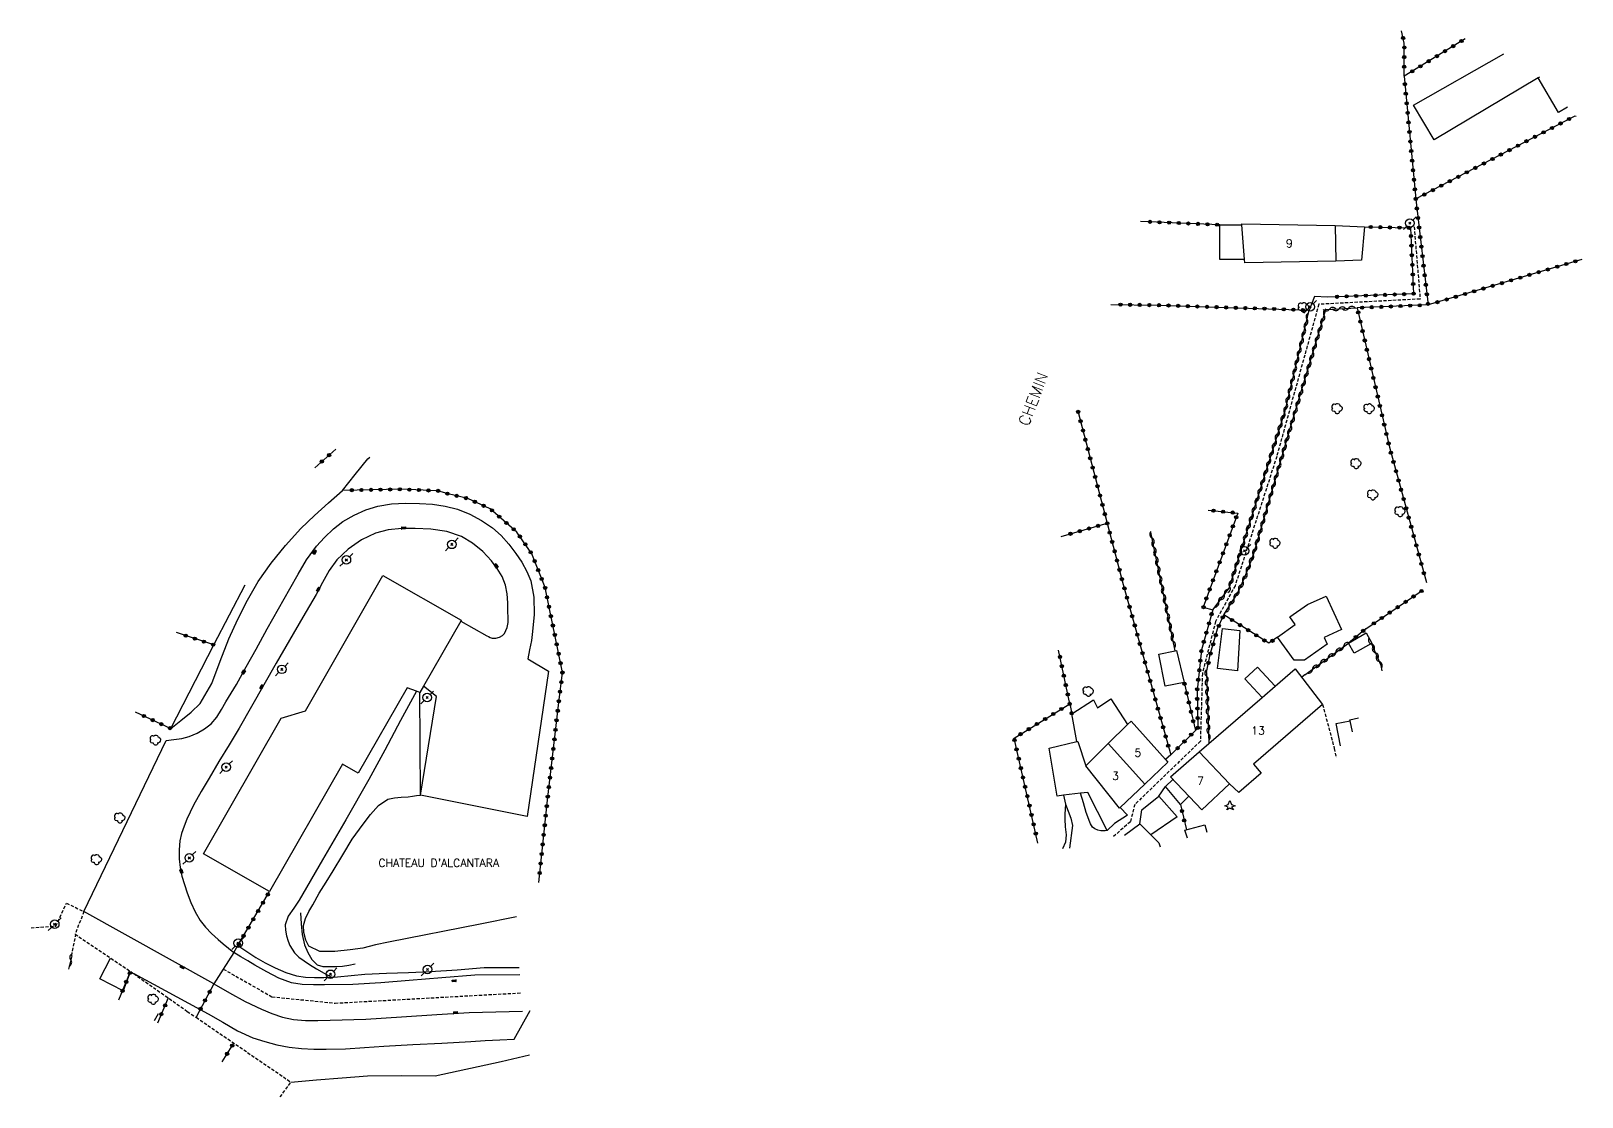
# Model space of a CAD drawing. Header units: millimetres. Extents: x 143000 to 143957, y 139149 to 140000.
# Drawn here: x 143391.1 to 143633.3, y 139829.4 to 139995.9 of the extents above; entities that cross this region are included whole.
import ezdxf
from ezdxf.enums import TextEntityAlignment as Align

# ---------------------------------------------------------------- set-up
doc = ezdxf.new("R2010")
doc.units = ezdxf.units.MM
doc.linetypes.add('DASHED', pattern=[0.75, 0.5, -0.25])
doc.layers.get('0').update_dxf_attribs({"linetype": 'CONTINUOUS'})
for name, color, linetype in [('W0001', 6, 'DASHED'), ('W0006', 2, 'CONTINUOUS'), ('W0008', 7, 'CONTINUOUS'), ('W0014', 7, 'CONTINUOUS'), ('W0017', 7, 'CONTINUOUS'), ('W0070', 7, 'DASHED'), ('W0071', 7, 'CONTINUOUS'), ('W0101', 7, 'CONTINUOUS'), ('W0104', 1, 'CONTINUOUS'), ('W0112', 1, 'DASHED'), ('W0211', 2, 'CONTINUOUS'), ('W0214', 2, 'CONTINUOUS'), ('W0300', 7, 'CONTINUOUS'), ('W0303', 7, 'CONTINUOUS'), ('W0310', 3, 'CONTINUOUS'), ('W0323', 7, 'CONTINUOUS'), ('W0330', 7, 'CONTINUOUS'), ('W0401', 7, 'CONTINUOUS'), ('W0473', 7, 'CONTINUOUS'), ('W0984', 7, 'CONTINUOUS'), ('W0989', 7, 'CONTINUOUS'), ('W0991', 7, 'CONTINUOUS'), ('W1102', 7, 'CONTINUOUS')]:
    doc.layers.add(name, color=color, linetype=linetype)
doc.styles.get("Standard").update_dxf_attribs({"font": 'romans.shx', "width": 0.85})

# ---------------------------------------------------------------- blocks, each defined once
blk = doc.blocks.new('T473')
for p, q in [((-0.166667, 0.166667), (0.166667, -0.166667)), ((-0.166667, -0.166667), (0.166667, 0.166667)), ((0.500001, 0.500001), (1.000002, 1.000002)), ((-1.000002, -1.000002), (-0.500001, -0.500001))]:
    blk.add_line(p, q)
blk.add_ellipse((0, 0), major_axis=(0.471405, 0.471405), ratio=1, start_param=5.4977871438, end_param=11.780972451)
blk = doc.blocks.new('T300')
for p, q in [((-0.8, 0.51), (-0.86, 0.34)), ((-0.86, 0.34), (-0.86, 0.17)), ((-0.86, 0.17), (-0.74, 0.06)), ((-0.69, 0.63), (-0.8, 0.51)), ((-0.8, -0.06), (-0.74, 0.06)), ((-0.74, 0.06), (-0.69, 0.11)), ((-0.57, 0.69), (-0.69, 0.63)), ((-0.46, 0.69), (-0.57, 0.69)), ((-0.29, 0.63), (-0.46, 0.69)), ((-0.29, 0.63), (-0.17, 0.74)), ((-0.23, 0.57), (-0.29, 0.63)), ((-0.17, 0.74), (-0.06, 0.8)), ((-0.06, 0.8), (0.06, 0.8)), ((0.06, 0.8), (0.23, 0.74)), ((0.23, 0.74), (0.34, 0.63)), ((0.34, 0.63), (0.4, 0.51)), ((0.46, 0.46), (0.34, 0.46)), ((0.4, 0.51), (0.4, 0.46)), ((0.57, 0.4), (0.46, 0.46)), ((0.57, 0.4), (0.69, 0.29)), ((0.69, 0.29), (0.74, 0.17)), ((0.74, 0.06), (0.69, -0.17)), ((0.74, 0.17), (0.74, 0.06)), ((-0.8, -0.17), (-0.8, -0.06)), ((-0.8, -0.23), (-0.8, -0.17)), ((-0.74, -0.34), (-0.8, -0.23)), ((-0.69, -0.4), (-0.74, -0.34)), ((-0.51, -0.46), (-0.69, -0.4)), ((-0.4, -0.46), (-0.51, -0.46)), ((-0.4, -0.46), (-0.34, -0.46)), ((-0.34, -0.46), (-0.34, -0.4)), ((-0.34, -0.51), (-0.34, -0.46)), ((-0.29, -0.63), (-0.34, -0.51)), ((-0.17, -0.74), (-0.29, -0.63)), ((-0.06, -0.8), (-0.17, -0.74)), ((0.06, -0.8), (-0.06, -0.8)), ((0.17, -0.74), (0.06, -0.8)), ((0.23, -0.69), (0.17, -0.74)), ((0.29, -0.46), (0.23, -0.46)), ((0.29, -0.63), (0.23, -0.69)), ((0.46, -0.4), (0.29, -0.46)), ((0.34, -0.51), (0.29, -0.63)), ((0.34, -0.51), (0.34, -0.46)), ((0.57, -0.34), (0.46, -0.4)), ((0.63, -0.29), (0.57, -0.34)), ((0.69, -0.17), (0.63, -0.29))]:
    blk.add_line(p, q)
blk = doc.blocks.new('T303')
for p, q in [((-0.77, 0), (-0.28, 0.21)), ((-0.28, -0.21), (-0.77, 0)), ((-0.28, 0.21), (0, 0.83)), ((0, 0.83), (0.28, 0.21)), ((0.28, 0.21), (0.83, 0)), ((0.83, 0), (0.28, -0.21)), ((-0.49, -0.63), (-0.28, -0.21)), ((0, -0.35), (-0.49, -0.63)), ((0.56, -0.63), (0, -0.35)), ((0.28, -0.21), (0.56, -0.63))]:
    blk.add_line(p, q)
blk = doc.blocks.new('T401')
for p, q in [((-0.3, 0.3), (0, 0.3)), ((-0.3, -0.25), (-0.3, 0.3)), ((-0.3, 0.15), (0, 0.15)), ((-0.3, 0), (0, 0)), ((0, 0.3), (0, -0.25)), ((-0.3, -0.15), (0, -0.15)), ((-0.3, -0.25), (-0.3, -0.3)), ((-0.3, -0.3), (0, -0.3)), ((0, -0.3), (0, -0.25))]:
    blk.add_line(p, q)
blk = doc.blocks.new('t323o')
at = {"color": 0, "linetype": 'Continuous'}
for radius in [0.25, 0.15]:
    blk.add_circle((0, 0), radius, dxfattribs=at)
blk = doc.blocks.new('t310o')
at = {"color": 0, "linetype": 'Continuous'}
for centre, start, end in [((-0.5, 0.38), 216.8699, 323.1304), ((0.5, -0.37), 36.8699, 143.1303)]:
    blk.add_arc(centre, 0.625, start, end, dxfattribs=at)

msp = doc.modelspace()

# ---------------------------------------------------------------- linework, layer by layer
at = {"layer": 'W0001'}
msp.add_lwpolyline([(143421.14, 139849.4), (143428.74, 139845.07), (143438.59, 139844.07), (143467.65, 139845.68)], dxfattribs=at)
at = {"layer": 'W0006'}
for points in [[(143407.15, 139848.68), (143418.76, 139842.39)], [(143418.76, 139842.39), (143421.07, 139841.08), (143423.38, 139839.77), (143425.77, 139838.68), (143427.62, 139838.07), (143429.52, 139837.57), (143431.45, 139837.2), (143433.36, 139836.99), (143435.29, 139836.9), (143437.22, 139836.87), (143440.21, 139836.94), (143443.21, 139837.14), (143446.21, 139837.34), (143450.74, 139837.59), (143455.27, 139837.84), (143459.8, 139838.1), (143462.05, 139838.22), (143464.3, 139838.34), (143466.55, 139838.46), (143469.04, 139842.9)]]:
    msp.add_lwpolyline(points, dxfattribs=at)
at = {"layer": 'W0008'}
for points in [[(143422.79, 139851.99), (143421.14, 139849.4), (143419.67, 139847.1)], [(143419.67, 139847.1), (143422.11, 139845.7), (143424.56, 139844.31), (143427.09, 139843.11), (143428.73, 139842.47), (143430.39, 139841.91), (143432.09, 139841.51), (143433.98, 139841.35), (143435.89, 139841.37), (143437.81, 139841.42), (143443.38, 139841.59), (143448.95, 139841.96), (143454.51, 139842.32), (143459.51, 139842.6), (143459.51, 139842.6), (143467.88, 139842.84), (143467.88, 139842.84)]]:
    msp.add_lwpolyline(points, dxfattribs=at)
at = {"layer": 'W0014'}
for points in [[(143423.41, 139853.05), (143424.82, 139852.14), (143426.22, 139851.22), (143427.67, 139850.39), (143429.26, 139849.57), (143430.89, 139848.84), (143432.58, 139848.33), (143433.98, 139848.13), (143435.4, 139848.06), (143436.83, 139848.06), (143438.05, 139848.12), (143438.98, 139848.17), (143441.12, 139848.41), (143443.26, 139848.62), (143446.65, 139848.78), (143450.04, 139848.88), (143453.43, 139848.99), (143457.66, 139849.29), (143461.89, 139849.64), (143461.89, 139849.64), (143467.36, 139849.64), (143467.36, 139849.64)], [(143467.43, 139848.52), (143467.43, 139848.52), (143460.43, 139848.46), (143460.43, 139848.46), (143455.29, 139848.01), (143450.14, 139847.6), (143445.74, 139847.27), (143441.35, 139846.99), (143436.95, 139846.93), (143435.22, 139846.95), (143433.48, 139847), (143431.79, 139847.24), (143429.82, 139847.95), (143427.93, 139848.96), (143426.07, 139850.03), (143424.97, 139850.67), (143423.88, 139851.33), (143422.79, 139851.99)]]:
    msp.add_lwpolyline(points, dxfattribs=at)
at = {"layer": 'W0017'}
for points in [[(143419.67, 139847.1), (143399.38, 139858.37), (143412.2, 139885.11), (143413.42, 139885.26), (143414.64, 139885.41), (143415.81, 139885.69), (143417.04, 139886.21), (143418.21, 139886.89), (143419.24, 139887.71), (143420.11, 139888.75), (143420.84, 139889.94), (143421.55, 139891.14), (143423.18, 139893.85), (143424.72, 139896.6), (143426.26, 139899.36), (143428.01, 139902.5), (143429.75, 139905.65), (143431.55, 139908.77), (143432.83, 139911.05), (143434.15, 139913.32), (143435.67, 139915.42), (143436.95, 139916.81), (143438.33, 139918.12), (143439.83, 139919.26), (143441.55, 139920.27), (143443.39, 139921.09), (143445.29, 139921.7), (143447.41, 139922.06), (143449.6, 139922.16), (143451.78, 139922.1), (143453.79, 139921.97), (143455.8, 139921.7), (143457.73, 139921.21), (143459.64, 139920.45), (143461.47, 139919.45), (143463.16, 139918.27), (143464.51, 139917.08), (143465.74, 139915.74), (143466.84, 139914.31), (143467.75, 139912.94), (143468.55, 139911.5), (143469.17, 139910), (143469.66, 139907.45), (143469.68, 139904.78), (143469.45, 139902.11), (143469.25, 139900.68), (143468.98, 139899.26), (143468.7, 139897.83), (143471.95, 139895.89), (143468.58, 139873.21), (143451.95, 139876.57), (143454.42, 139891.98), (143452.4, 139893.55)], [(143458.22, 139903.73), (143462.3, 139901.44), (143462.57, 139901.31), (143462.84, 139901.18), (143463.12, 139901.09), (143463.68, 139901.08), (143464.26, 139901.2), (143464.74, 139901.46), (143465.05, 139901.81), (143465.28, 139902.26), (143465.46, 139902.73), (143465.61, 139903.51), (143465.61, 139904.33), (143465.58, 139905.16), (143465.58, 139906.57), (143465.49, 139907.98), (143465.22, 139909.34), (143464.67, 139910.68), (143463.91, 139911.96), (143463.03, 139913.14), (143461.66, 139914.62), (143460.06, 139915.92), (143458.35, 139916.94), (143456.05, 139917.72), (143453.57, 139918.1), (143451.08, 139918.21), (143449, 139918.18), (143446.9, 139917.96), (143444.92, 139917.46), (143442.71, 139916.42), (143440.65, 139914.99), (143438.87, 139913.3), (143437.65, 139911.63), (143436.64, 139909.77), (143435.63, 139907.91), (143433.54, 139904.34), (143431.47, 139900.76), (143429.41, 139897.17), (143427.48, 139893.77), (143425.55, 139890.38), (143423.59, 139887), (143422.03, 139884.4), (143420.45, 139881.8), (143418.92, 139879.18), (143417.69, 139877.1), (143416.49, 139874.99), (143415.46, 139872.81), (143415.02, 139871.69), (143414.62, 139870.55), (143414.34, 139869.4), (143414.22, 139868.02), (143414.26, 139866.63), (143414.41, 139865.25), (143414.68, 139863.91), (143415.07, 139862.58), (143415.52, 139861.29), (143416.08, 139859.8), (143416.72, 139858.34), (143417.51, 139856.98), (143418.36, 139855.93), (143419.32, 139854.96), (143420.32, 139854.03), (143421.13, 139853.33), (143421.96, 139852.66), (143422.79, 139851.99)], [(143559.18, 139871.03), (143558.85, 139871), (143558.52, 139870.97), (143558.19, 139870.98), (143557.7, 139871.08), (143557.24, 139871.27), (143556.86, 139871.55), (143556.71, 139871.79), (143556.59, 139872.07), (143556.47, 139872.35), (143555.92, 139873.82), (143555.47, 139875.34), (143555.02, 139876.86)], [(143552.33, 139876.53), (143552.66, 139875.16), (143553.08, 139874.06), (143553.51, 139872.95), (143553.78, 139871.83), (143553.78, 139871.83), (143553.78, 139871.83), (143553.28, 139868.25), (143553.28, 139868.25)]]:
    msp.add_lwpolyline(points, dxfattribs=at)
at = {"layer": 'W0070'}
msp.add_lwpolyline([(143607.11, 139965.32), (143608.05, 139954.02), (143592.22, 139953.2), (143585.65, 139929.43), (143579.16, 139909.26), (143576.1, 139903.68), (143574.04, 139895.57), (143573.73, 139884.99), (143563.48, 139875.09), (143562.8, 139872.38), (143560, 139869.98)], dxfattribs=at)
at = {"layer": 'W0071'}
for points in [[(143569.12, 139882.83), (143568.27, 139882.14)], [(143567.26, 139876.4), (143568.3, 139877.88)]]:
    msp.add_lwpolyline(points, dxfattribs=at)
at = {"layer": 'W0101'}
for points in [[(143594.77, 139965.52), (143594.88, 139959.95), (143580.65, 139959.68), (143580.61, 139960.2), (143580.23, 139965.6), (143580.22, 139965.76)], [(143418.04, 139867.4), (143430.16, 139888.57), (143433.97, 139889.73), (143446.06, 139910.86), (143458.29, 139903.86), (143458.22, 139903.73), (143452.4, 139893.55), (143451.85, 139892.6), (143451.29, 139892.8), (143449.83, 139893.33), (143442.2, 139880), (143439.75, 139881.4), (143428.35, 139861.49)]]:
    msp.add_lwpolyline(points, close=True, dxfattribs=at)
for points in [[(143573.54, 139883.33), (143575.06, 139884.64), (143583.38, 139891.82), (143585.42, 139893.58), (143588.55, 139896.29), (143592.82, 139890.71), (143582.03, 139881.39), (143583.23, 139880), (143579.73, 139876.98)], [(143559.34, 139884.6), (143562.37, 139887.58), (143562.9, 139888.11), (143568.27, 139882.14), (143568.65, 139881.71), (143565.04, 139878.26)], [(143597.49, 139886.45), (143597.12, 139888.17), (143597.08, 139888.34), (143598.41, 139888.63)], [(143555.83, 139881.14), (143559.34, 139884.6)], [(143569.04, 139879.43), (143573.54, 139883.33)], [(143565.04, 139878.26), (143561.22, 139874.62), (143561.1, 139874.5), (143555.83, 139881.14)], [(143578.27, 139878.34), (143573.95, 139874.25), (143569.04, 139879.43)], [(143579.73, 139876.98), (143578.27, 139878.34), (143578.27, 139878.34)], [(143561.88, 139870.28), (143561.88, 139870.28), (143564.28, 139872.06), (143566, 139870.35), (143567.24, 139869.11), (143567.45, 139868.5)]]:
    msp.add_lwpolyline(points, dxfattribs=at)
at = {"layer": 'W0104'}
for points in [[(143607.01, 139984.31), (143621.13, 139992.33)], [(143626.67, 139988.69), (143626.51, 139988.58), (143610.24, 139978.88), (143607.01, 139984.31)], [(143631.09, 139983.96), (143629.66, 139983.13), (143626.51, 139988.58)], [(143580.61, 139960.2), (143576.76, 139960.21), (143576.77, 139965.61), (143580.23, 139965.6)], [(143594.77, 139965.52), (143599.36, 139965.3), (143598.89, 139960.11), (143594.88, 139959.95)], [(143583.38, 139891.82), (143580.69, 139894.7), (143582.66, 139896.53), (143585.42, 139893.58)], [(143554.46, 139884.91), (143553.66, 139889.23), (143557.04, 139891.46), (143557.66, 139890.2), (143559.74, 139891.57), (143562.37, 139887.58)], [(143595.61, 139884.27), (143594.95, 139887.76), (143597.12, 139888.17)], [(143561.22, 139874.62), (143562.34, 139873.43), (143560.34, 139872.12), (143559.18, 139871.03), (143556.13, 139876.99), (143555.02, 139876.86), (143552.33, 139876.53), (143551.34, 139876.41), (143550.14, 139883.88), (143554.46, 139884.91), (143554.59, 139884.94), (143555.83, 139881.14)], [(143571.94, 139876.37), (143570.62, 139875.08), (143568.3, 139877.88), (143569.45, 139879)], [(143564.28, 139872.06), (143564.59, 139874.26), (143567.26, 139876.4), (143570.13, 139873.18), (143566, 139870.35)], [(143571.7, 139869.83), (143571.31, 139871.1), (143574.43, 139871.93), (143574.75, 139870.78)], [(143406.42, 139848.47), (143405.52, 139845.99), (143401.85, 139847.89), (143403.54, 139851.11)], [(143410.96, 139842.42), (143410.32, 139841.31)]]:
    msp.add_lwpolyline(points, dxfattribs=at)
for points in [[(143589.99, 139897.61), (143588.39, 139897.64), (143585.8, 139901.24), (143588.55, 139903.22), (143587.68, 139904.42), (143590.48, 139906.31), (143593.36, 139907.64), (143595.78, 139902.42), (143593.05, 139901.15), (143593.52, 139900.15)], [(143576.41, 139896.33), (143577.17, 139902.6), (143579.91, 139902.26), (143579.52, 139895.96)], [(143596.84, 139900.3), (143599.61, 139901.88), (143600.52, 139900.28), (143600.44, 139900.23), (143597.76, 139898.7)], [(143568.23, 139893.58), (143567.25, 139898.59), (143569.8, 139899.08), (143569.98, 139899.12), (143571.2, 139894.16)]]:
    msp.add_lwpolyline(points, close=True, dxfattribs=at)
at = {"layer": 'W0112'}
for points in [[(143592.82, 139890.71), (143594.64, 139883.86)], [(143594.64, 139883.86), (143594.93, 139882.38)], [(143391.11, 139855.84), (143394.99, 139856.09), (143396.64, 139859.69), (143399.38, 139858.37), (143397.98, 139854.86), (143407.02, 139848.77), (143407.15, 139848.68), (143415.52, 139842.79), (143416.89, 139841.86), (143431.71, 139831.74)], [(143397.46, 139851.48), (143398.11, 139854.77)], [(143430.01, 139829.42), (143431.71, 139831.74)]]:
    msp.add_lwpolyline(points, dxfattribs=at)
at = {"layer": 'W0211'}
for points in [[(143412.92, 139886.96), (143414.51, 139888.23), (143416.1, 139889.49), (143417.52, 139890.88), (143419.36, 139893.98), (143420.64, 139897.49), (143421.98, 139900.98), (143423.41, 139904.01), (143424.9, 139907.01), (143426.58, 139909.9), (143428.62, 139912.79), (143430.87, 139915.55), (143433.26, 139918.18), (143435.36, 139920.23), (143437.55, 139922.19), (143439.75, 139924.15), (143441.73, 139926.61), (143443.71, 139929.06), (143444.03, 139929.35)], [(143466.93, 139857.56), (143466.93, 139857.56), (143466.93, 139857.56), (143461.25, 139856.43), (143461.25, 139856.43), (143446.93, 139853.62), (143446.93, 139853.62), (143446.93, 139853.62), (143446.93, 139853.62), (143444.93, 139853.18), (143442.94, 139852.68), (143440.93, 139852.38), (143438.57, 139852.16), (143436.2, 139852.15), (143434.52, 139852.97), (143434.03, 139853.91), (143433.72, 139855.08), (143433.66, 139856.22), (143433.96, 139857.31), (143434.52, 139858.38), (143435.11, 139859.44), (143436.11, 139861.24), (143437.21, 139862.99), (143438.32, 139864.73), (143439.79, 139867.23), (143441.28, 139869.7), (143442.96, 139872.02), (143444.13, 139873.51), (143445.37, 139874.94), (143446.84, 139875.91), (143447.85, 139876.14), (143448.93, 139876.22), (143450.01, 139876.3), (143450.66, 139876.39), (143451.31, 139876.48), (143451.95, 139876.57), (143451.85, 139892.6)], [(143552.66, 139875.16), (143552.62, 139874.38), (143552.58, 139873.59), (143552.55, 139872.81), (143552.63, 139871.6), (143552.76, 139870.38), (143552.65, 139869.23), (143552.21, 139868.19)], [(143431.71, 139831.74), (143435.7, 139832.09), (143439.69, 139832.43), (143443.68, 139832.7), (143448.94, 139832.77), (143454.21, 139832.72), (143454.21, 139832.72), (143464.51, 139834.96), (143468.95, 139835.99), (143468.95, 139835.99)]]:
    msp.add_lwpolyline(points, dxfattribs=at)
at = {"layer": 'W0214'}
msp.add_lwpolyline([(143451.29, 139892.8), (143448.82, 139888.19), (143446.36, 139883.57), (143443.86, 139878.98), (143440.29, 139872.69), (143436.64, 139866.44), (143433.01, 139860.18), (143432.14, 139858.92), (143431.27, 139857.65), (143430.82, 139856.31), (143430.83, 139855.45), (143430.99, 139854.57), (143431.25, 139853.73), (143431.53, 139853.1), (143431.87, 139852.51), (143432.26, 139851.95), (143432.95, 139851.26), (143433.76, 139850.67), (143434.58, 139850.11), (143435.71, 139849.41), (143436.88, 139848.76), (143438.05, 139848.12)], dxfattribs=at)
at = {"layer": 'W0300'}
for points in [[(143412.92, 139886.96), (143419.67, 139900.02), (143424.54, 139909.41)], [(143433.2, 139858.16), (143433.32, 139856.46), (143433.44, 139854.77), (143433.82, 139853.18), (143434.32, 139852), (143434.96, 139850.87), (143435.8, 139850.08), (143436.69, 139849.82), (143437.72, 139849.77), (143438.75, 139849.79), (143439.74, 139849.87), (143440.73, 139850.03), (143441.72, 139850.19)]]:
    msp.add_lwpolyline(points, dxfattribs=at)
at = {"layer": 'W0310'}
for points in [[(143575.67, 139905.49), (143578.23, 139908.86), (143586.95, 139936.57), (143590.74, 139952.29)], [(143577.4, 139904.71), (143578.27, 139906.1), (143579.15, 139907.49), (143579.96, 139908.92), (143580.75, 139910.73), (143581.44, 139912.59), (143582.12, 139914.46), (143587.72, 139933.67), (143593.33, 139952.4), (143598.22, 139952.65)], [(143569.8, 139899.08), (143566.01, 139917.61)], [(143590.04, 139895.33), (143596.84, 139900.3)], [(143602.1, 139895.99), (143601.94, 139896.81), (143600.44, 139900.23)], [(143574.67, 139895.73), (143575.06, 139884.64)], [(143590.04, 139895.33), (143589.56, 139894.97)], [(143397.46, 139851.48), (143396.95, 139849.38)]]:
    msp.add_lwpolyline(points, dxfattribs=at)
at = {"layer": 'W0323'}
for points in [[(143605.56, 139988.8), (143605.58, 139993.96), (143605.14, 139995.88)], [(143615.08, 139994.66), (143605.56, 139988.8)], [(143605.56, 139988.8), (143607.37, 139969.65), (143607.38, 139969.57), (143609.31, 139953.1), (143598.22, 139952.65), (143603.26, 139930.88), (143609.03, 139909.78)], [(143632.41, 139982.54), (143632.2, 139982.59), (143607.37, 139969.65)], [(143576.77, 139965.61), (143564.36, 139966.14)], [(143599.36, 139965.3), (143606.56, 139965.12), (143607.04, 139954.84), (143593.57, 139954.33)], [(143633.33, 139960.22), (143609.31, 139953.1)], [(143559.76, 139953.18), (143567, 139953.06), (143590.74, 139952.29)], [(143554.6, 139936.54), (143555.27, 139933.97), (143559.19, 139919), (143561.69, 139909.47), (143569.12, 139882.83)], [(143435.41, 139927.66), (143438.71, 139930.58)], [(143470.39, 139862.9), (143471.75, 139875.77), (143473.52, 139891.04), (143474.11, 139895.71), (143471.39, 139908.97), (143469.32, 139914.22), (143467, 139917.62), (143462.81, 139921.27), (143459.32, 139922.88), (143456.25, 139923.61), (143454.63, 139924.08), (143448.93, 139924.31), (143439.75, 139924.15)], [(143574.94, 139921.05), (143579.58, 139920.6), (143574.17, 139905.93), (143575.67, 139905.49)], [(143552, 139916.96), (143559.19, 139919)], [(143599.58, 139902.53), (143608.39, 139908.51)], [(143575.67, 139905.49), (143573.9, 139899.22), (143573.22, 139892.89), (143573.33, 139887.03), (143572.95, 139886.65), (143569.12, 139882.83)], [(143574.67, 139895.73), (143575.27, 139898.51), (143576.41, 139902.55), (143577.4, 139904.71)], [(143585.8, 139901.24), (143584.43, 139900.27), (143577.4, 139904.71)], [(143419.67, 139900.02), (143413.84, 139901.93)], [(143599.58, 139902.53), (143596.84, 139900.3)], [(143553.32, 139890.8), (143551.59, 139899.17)], [(143571.2, 139894.16), (143572.95, 139886.65)], [(143407.39, 139889.54), (143412.92, 139886.96)], [(143548.36, 139869.07), (143544.63, 139885.46), (143553.32, 139890.8), (143553.66, 139889.23)], [(143570.62, 139875.08), (143571.54, 139871.16)], [(143422.79, 139851.99), (143423.41, 139853.05), (143428.35, 139861.49)], [(143404.84, 139844.61), (143406.65, 139849.02)], [(143419.67, 139847.1), (143416.89, 139841.86)], [(143412.55, 139844.88), (143410.88, 139840.97)], [(143420.94, 139834.9), (143422.78, 139837.84)]]:
    msp.add_lwpolyline(points, dxfattribs=at)
at = {"layer": 'W0330'}
msp.add_lwpolyline([(143593.57, 139954.33), (143591.58, 139954.42), (143590.74, 139952.29)], dxfattribs=at)
at = {"layer": 'W1102'}
for points in [[(143559.34, 139884.6), (143565.04, 139878.26)], [(143578.27, 139878.34), (143573.54, 139883.33)]]:
    msp.add_lwpolyline(points, dxfattribs=at)

# ---------------------------------------------------------------- block references
at = {"layer": 'W0300', "rotation": 359.9999899820874}
for p in [(143589.88, 139952.7), (143595.11, 139936.91), (143600.13, 139936.89), (143598.07, 139928.31), (143600.68, 139923.44), (143604.94, 139920.82), (143585.42, 139915.87), (143556.26, 139892.74), (143410.57, 139885.14), (143405, 139872.99), (143401.35, 139866.48)]:
    msp.add_blockref('T300', p, dxfattribs=at)
at = {"layer": 'W0300'}
msp.add_blockref('T300', (143410.22, 139844.66), dxfattribs=at)
at = {"layer": 'W0303', "rotation": 359.9999899820874}
msp.add_blockref('T303', (143578.33, 139874.87), dxfattribs=at)
at = {"layer": 'W0310'}
for p, rotation in [((143590.4, 139950.88), 76.41590353846891), ((143593.06, 139951.5), 73.31956188133103), ((143593.89, 139952.43), 2.987552226084015), ((143595.39, 139952.5), 2.987552226084015), ((143596.89, 139952.58), 2.987552226084015), ((143590.05, 139949.42), 76.41590353846891), ((143592.2, 139948.62), 73.31956188133103), ((143592.63, 139950.06), 73.31956188133103), ((143589.34, 139946.51), 76.41590353846891), ((143589.7, 139947.96), 76.41590353846891), ((143591.77, 139947.19), 73.31956188133103), ((143588.64, 139943.59), 76.41590353846891), ((143588.99, 139945.05), 76.41590353846891), ((143590.91, 139944.31), 73.31956188133103), ((143591.34, 139945.75), 73.31956188133103), ((143588.29, 139942.13), 76.41590353846891), ((143590.05, 139941.44), 73.31956188133103), ((143590.48, 139942.88), 73.31956188133103), ((143587.58, 139939.21), 76.41590353846891), ((143587.94, 139940.67), 76.41590353846891), ((143589.62, 139940), 73.31956188133103), ((143586.86, 139936.3), 72.55184386062324), ((143587.23, 139937.76), 76.41590353846891), ((143588.76, 139937.13), 73.31956188133103), ((143589.19, 139938.57), 73.31956188133103), ((143586.41, 139934.87), 72.55184386062324), ((143587.9, 139934.26), 73.31956188133103), ((143588.33, 139935.69), 73.31956188133103), ((143585.51, 139932.01), 72.55184386062324), ((143585.96, 139933.44), 72.55184386062324), ((143587.05, 139931.38), 73.7458653543181), ((143587.47, 139932.82), 73.7458653543181), ((143584.61, 139929.15), 72.55184386062324), ((143585.06, 139930.58), 72.55184386062324), ((143586.63, 139929.94), 73.7458653543181), ((143584.16, 139927.72), 72.55184386062324), ((143585.79, 139927.06), 73.7458653543181), ((143586.21, 139928.5), 73.7458653543181), ((143583.26, 139924.86), 72.55184386062324), ((143583.71, 139926.29), 72.55184386062324), ((143584.95, 139924.18), 73.7458653543181), ((143585.37, 139925.62), 73.7458653543181), ((143582.36, 139921.99), 72.55184386062324), ((143582.81, 139923.43), 72.55184386062324), ((143584.53, 139922.74), 73.7458653543181), ((143581.91, 139920.56), 72.55184386062324), ((143583.69, 139919.86), 73.7458653543181), ((143584.11, 139921.3), 73.7458653543181), ((143581.01, 139917.7), 72.55184386062324), ((143581.46, 139919.13), 72.55184386062324), ((143582.85, 139916.98), 73.7458653543181), ((143583.27, 139918.42), 73.7458653543181), ((143566.19, 139916.72), 101.5535203550368), ((143566.49, 139915.25), 101.5535203550368), ((143580.11, 139914.84), 72.55184386062324), ((143580.56, 139916.27), 72.55184386062324), ((143582.43, 139915.54), 73.7458653543181), ((143566.79, 139913.78), 101.5535203550368), ((143567.09, 139912.31), 101.5535203550368), ((143579.21, 139911.98), 72.55184386062324), ((143579.66, 139913.41), 72.55184386062324), ((143581.47, 139912.7), 69.85646373962386), ((143581.99, 139914.1), 69.85646373962386), ((143567.39, 139910.84), 101.5535203550368), ((143578.76, 139910.55), 72.55184386062324), ((143580.39, 139909.9), 66.25263072117387), ((143580.96, 139911.29), 69.82934658893869), ((143567.69, 139909.37), 101.5535203550368), ((143567.99, 139907.9), 101.5535203550368), ((143577.49, 139907.88), 52.73500263697846), ((143578.31, 139909.12), 72.55184386062324), ((143579, 139907.25), 57.7181660633974), ((143579.74, 139908.55), 60.71458476755114), ((143568.29, 139906.43), 101.5535203550368), ((143568.59, 139904.96), 101.5535203550368), ((143576.58, 139906.69), 52.73500263697846), ((143578.2, 139905.98), 57.72900179224482), ((143568.89, 139903.49), 101.5535203550368), ((143569.2, 139902.02), 101.5535203550368), ((143569.5, 139900.55), 101.5535203550368), ((143600.47, 139900.16), 113.6495705389977), ((143593.68, 139897.99), 36.13895363361942), ((143594.89, 139898.87), 36.13895363361942), ((143596.1, 139899.76), 36.13895363361942), ((143601.07, 139898.79), 113.6495705389977), ((143574.69, 139895.13), 272.0124483479369), ((143591.25, 139896.22), 36.13895363361942), ((143592.46, 139897.1), 36.13895363361942), ((143601.67, 139897.41), 113.6495705389977), ((143574.74, 139893.63), 272.0124483479369), ((143574.8, 139892.13), 272.0124483479369), ((143574.85, 139890.63), 272.0124483479369), ((143574.9, 139889.13), 272.0124483479369), ((143574.95, 139887.63), 272.0124483479369), ((143575.01, 139886.13), 272.0124483479369), ((143397.31, 139850.84), 256.2871116525735)]:
    msp.add_blockref('t310o', p, dxfattribs=dict(at, rotation=rotation))
at = {"layer": 'W0323'}
for p, rotation in [((143605.39, 139994.78), 103.0985812092687), ((143605.58, 139993.3), 89.67805461778813), ((143611.94, 139992.73), 211.6116949733111), ((143613.22, 139993.52), 211.6116949733111), ((143614.5, 139994.31), 211.6116949733111), ((143605.56, 139990.3), 89.67805461778813), ((143605.57, 139991.8), 89.67805461778813), ((143608.11, 139990.37), 211.6116949733111), ((143609.39, 139991.16), 211.6116949733111), ((143610.67, 139991.95), 211.6116949733111), ((143606.83, 139989.59), 211.6116949733111), ((143605.67, 139987.58), 275.4098407632616), ((143605.81, 139986.09), 275.4098407632616), ((143605.95, 139984.59), 275.4098407632616), ((143606.1, 139983.1), 275.4098407632616), ((143606.24, 139981.61), 275.4098407632616), ((143628.65, 139980.74), 207.5370347001794), ((143629.98, 139981.44), 207.5370347001794), ((143631.31, 139982.13), 207.5370347001794), ((143606.38, 139980.11), 275.4098407632616), ((143606.52, 139978.62), 275.4098407632616), ((143624.66, 139978.66), 207.5370347001794), ((143625.99, 139979.36), 207.5370347001794), ((143627.32, 139980.05), 207.5370347001794), ((143606.66, 139977.13), 275.4098407632616), ((143619.34, 139975.89), 207.5370347001794), ((143620.67, 139976.58), 207.5370347001794), ((143622, 139977.28), 207.5370347001794), ((143623.33, 139977.97), 207.5370347001794), ((143606.8, 139975.63), 275.4098407632616), ((143606.94, 139974.14), 275.4098407632616), ((143615.35, 139973.81), 207.5370347001794), ((143616.68, 139974.5), 207.5370347001794), ((143618.01, 139975.19), 207.5370347001794), ((143607.09, 139972.65), 275.4098407632616), ((143607.23, 139971.15), 275.4098407632616), ((143610.03, 139971.03), 207.5370347001794), ((143611.36, 139971.73), 207.5370347001794), ((143612.69, 139972.42), 207.5370347001794), ((143614.02, 139973.11), 207.5370347001794), ((143607.37, 139969.66), 275.4098407632616), ((143608.7, 139970.34), 207.5370347001794), ((143565.86, 139966.08), 177.5515320069258), ((143607.54, 139968.17), 276.6888494915196), ((143607.72, 139966.68), 276.6888494915196), ((143567.36, 139966.01), 177.5515320069258), ((143568.86, 139965.95), 177.5515320069258), ((143570.36, 139965.89), 177.5515320069258), ((143571.86, 139965.82), 177.5515320069258), ((143573.35, 139965.76), 177.5515320069258), ((143574.85, 139965.69), 177.5515320069258), ((143576.35, 139965.63), 177.5515320069258), ((143600.33, 139965.28), 358.5609499865841), ((143601.83, 139965.24), 358.5609499865841), ((143603.33, 139965.21), 358.5609499865841), ((143604.83, 139965.17), 358.5609499865841), ((143606.33, 139965.13), 358.5609499865841), ((143606.62, 139963.86), 272.6558892691992), ((143607.89, 139965.19), 276.6888494915196), ((143608.07, 139963.7), 276.6888494915196), ((143606.69, 139962.36), 272.6558892691992), ((143608.24, 139962.21), 276.6888494915196), ((143606.76, 139960.86), 272.6558892691992), ((143606.83, 139959.36), 272.6558892691992), ((143608.42, 139960.72), 276.6888494915196), ((143608.59, 139959.23), 276.6888494915196), ((143629.44, 139959.07), 196.5120236555591), ((143630.88, 139959.49), 196.5120236555591), ((143632.32, 139959.92), 196.5120236555591), ((143606.9, 139957.86), 272.6558892691992), ((143606.97, 139956.37), 272.6558892691992), ((143608.76, 139957.74), 276.6888494915196), ((143620.81, 139956.51), 196.5120236555591), ((143622.25, 139956.94), 196.5120236555591), ((143623.69, 139957.36), 196.5120236555591), ((143625.13, 139957.79), 196.5120236555591), ((143626.57, 139958.22), 196.5120236555591), ((143628, 139958.64), 196.5120236555591), ((143595.07, 139954.38), 182.1947534545995), ((143596.57, 139954.44), 182.1947534545995), ((143598.07, 139954.5), 182.1947534545995), ((143599.57, 139954.55), 182.1947534545995), ((143601.07, 139954.61), 182.1947534545995), ((143602.57, 139954.67), 182.1947534545995), ((143604.07, 139954.73), 182.1947534545995), ((143605.56, 139954.78), 182.1947534545995), ((143607.04, 139954.87), 272.6558892691992), ((143608.94, 139956.25), 276.6888494915196), ((143609.11, 139954.76), 276.6888494915196), ((143612.19, 139953.95), 196.5120236555591), ((143613.62, 139954.38), 196.5120236555591), ((143615.06, 139954.81), 196.5120236555591), ((143616.5, 139955.23), 196.5120236555591), ((143617.94, 139955.66), 196.5120236555591), ((143619.38, 139956.08), 196.5120236555591), ((143561.26, 139953.15), 359.1191232335713), ((143562.76, 139953.13), 359.1191232335713), ((143564.26, 139953.11), 359.1191232335713), ((143565.76, 139953.08), 359.1191232335713), ((143567.26, 139953.06), 358.1282865416888), ((143568.76, 139953.01), 358.1282865416888), ((143570.26, 139952.96), 358.1282865416888), ((143571.76, 139952.91), 358.1282865416888), ((143573.26, 139952.86), 358.1282865416888), ((143574.76, 139952.81), 358.1282865416888), ((143576.26, 139952.76), 358.1282865416888), ((143577.76, 139952.71), 358.1282865416888), ((143579.26, 139952.66), 358.1282865416888), ((143580.76, 139952.61), 358.1282865416888), ((143582.25, 139952.57), 358.1282865416888), ((143583.75, 139952.52), 358.1282865416888), ((143585.25, 139952.47), 358.1282865416888), ((143586.75, 139952.42), 358.1282865416888), ((143588.25, 139952.37), 358.1282865416888), ((143589.75, 139952.32), 358.1282865416888), ((143598.38, 139951.94), 283.0305574628879), ((143598.99, 139952.68), 182.3182548765327), ((143600.49, 139952.74), 182.3182548765327), ((143601.99, 139952.8), 182.3182548765327), ((143603.49, 139952.86), 182.3182548765327), ((143604.99, 139952.93), 182.3182548765327), ((143606.49, 139952.99), 182.3182548765327), ((143607.98, 139953.05), 182.3182548765327), ((143609.29, 139953.27), 276.6888494915196), ((143610.75, 139953.53), 196.5120236555591), ((143598.72, 139950.48), 283.0305574628879), ((143599.06, 139949.02), 283.0305574628879), ((143599.4, 139947.56), 283.0305574628879), ((143599.73, 139946.1), 283.0305574628879), ((143600.07, 139944.64), 283.0305574628879), ((143600.41, 139943.18), 283.0305574628879), ((143600.75, 139941.71), 283.0305574628879), ((143601.09, 139940.25), 283.0305574628879), ((143601.43, 139938.79), 283.0305574628879), ((143601.76, 139937.33), 283.0305574628879), ((143554.64, 139936.4), 284.4521133799676), ((143555.02, 139934.95), 284.4521133799676), ((143602.1, 139935.87), 283.0305574628879), ((143555.39, 139933.5), 284.686283656876), ((143602.44, 139934.41), 283.0305574628879), ((143602.78, 139932.95), 283.0305574628879), ((143437.66, 139929.65), 41.48553597413686), ((143555.77, 139932.05), 284.686283656876), ((143556.15, 139930.6), 284.686283656876), ((143603.12, 139931.48), 283.0305574628879), ((143603.49, 139930.03), 285.2998052385647), ((143436.53, 139928.66), 41.48553597413686), ((143556.53, 139929.15), 284.686283656876), ((143556.91, 139927.7), 284.686283656876), ((143603.88, 139928.58), 285.2998052385647), ((143557.29, 139926.24), 284.686283656876), ((143604.28, 139927.14), 285.2998052385647), ((143604.68, 139925.69), 285.2998052385647), ((143441.2, 139924.18), 180.9981920095942), ((143442.7, 139924.21), 180.9981920095942), ((143444.2, 139924.23), 180.9981920095942), ((143445.7, 139924.26), 180.9981920095942), ((143447.2, 139924.28), 180.9981920095942), ((143448.7, 139924.31), 180.9981920095942), ((143450.2, 139924.26), 177.6977403095792), ((143451.7, 139924.2), 177.6977403095792), ((143453.19, 139924.14), 177.6977403095792), ((143454.69, 139924.07), 163.5874277314296), ((143456.13, 139923.64), 163.5874277314296), ((143457.59, 139923.29), 166.6503750871193), ((143459.05, 139922.94), 166.6503750871193), ((143460.43, 139922.37), 155.3143547458007), ((143557.67, 139924.79), 284.686283656876), ((143558.05, 139923.34), 284.686283656876), ((143605.07, 139924.24), 285.2998052385647), ((143605.47, 139922.8), 285.2998052385647), ((143461.79, 139921.74), 155.3143547458007), ((143463.1, 139921.03), 138.9042966949719), ((143464.23, 139920.04), 138.9042966949719), ((143558.43, 139921.89), 284.686283656876), ((143558.81, 139920.44), 284.686283656876), ((143575.79, 139920.97), 354.4179466302812), ((143577.29, 139920.82), 354.4179466302812), ((143578.78, 139920.68), 354.4179466302812), ((143579.33, 139919.94), 249.774597702054), ((143605.86, 139921.35), 285.2998052385647), ((143465.36, 139919.05), 138.9042966949719), ((143466.49, 139918.07), 138.9042966949719), ((143554.89, 139917.78), 15.81169721858402), ((143556.33, 139918.19), 15.81169721858402), ((143557.77, 139918.6), 15.81169721858402), ((143559.19, 139918.99), 284.6825576050713), ((143559.57, 139917.54), 284.6825576050713), ((143578.81, 139918.53), 249.774597702054), ((143606.26, 139919.9), 285.2998052385647), ((143606.66, 139918.46), 285.2998052385647), ((143467.46, 139916.94), 124.3271329633363), ((143468.31, 139915.71), 124.3271329633363), ((143553.44, 139917.37), 15.81169721858402), ((143559.95, 139916.09), 284.6825576050713), ((143577.78, 139915.72), 249.774597702054), ((143578.3, 139917.13), 249.774597702054), ((143607.05, 139917.01), 285.2998052385647), ((143607.45, 139915.56), 285.2998052385647), ((143469.15, 139914.47), 124.3271329633363), ((143469.76, 139913.1), 111.4885577750587), ((143560.34, 139914.64), 284.6825576050713), ((143560.72, 139913.19), 284.6825576050713), ((143576.74, 139912.9), 249.774597702054), ((143577.26, 139914.31), 249.774597702054), ((143607.84, 139914.12), 285.2998052385647), ((143470.31, 139911.71), 111.4885577750587), ((143470.86, 139910.31), 111.4885577750587), ((143561.1, 139911.73), 284.6825576050713), ((143561.48, 139910.28), 284.6825576050713), ((143576.22, 139911.5), 249.774597702054), ((143608.24, 139912.67), 285.2998052385647), ((143608.63, 139911.22), 285.2998052385647), ((143471.4, 139908.91), 101.5938767745148), ((143561.87, 139908.84), 285.5786601218146), ((143575.18, 139908.68), 249.774597702054), ((143575.7, 139910.09), 249.774597702054), ((143608.27, 139908.43), 34.12873238611255), ((143471.7, 139907.44), 101.5938767745148), ((143472, 139905.97), 101.5938767745148), ((143562.27, 139907.39), 285.5786601218146), ((143562.67, 139905.95), 285.5786601218146), ((143574.23, 139905.91), 343.8834522178924), ((143574.67, 139907.27), 249.774597702054), ((143604.54, 139905.9), 34.12873238611255), ((143605.79, 139906.74), 34.12873238611255), ((143607.03, 139907.58), 34.12873238611255), ((143472.3, 139904.5), 101.5938767745148), ((143472.61, 139903.03), 101.5938767745148), ((143563.07, 139904.5), 285.5786601218146), ((143563.48, 139903.06), 285.5786601218146), ((143575.08, 139903.38), 254.2707361038466), ((143575.48, 139904.82), 254.2707361038466), ((143577.23, 139904.33), 65.57997662590022), ((143578.66, 139903.91), 147.7062752174367), ((143579.93, 139903.11), 147.7062752174367), ((143600.82, 139903.38), 34.12873238611255), ((143602.06, 139904.22), 34.12873238611255), ((143603.3, 139905.06), 34.12873238611255), ((143415.27, 139901.46), 161.8588470605753), ((143416.7, 139900.99), 161.8588470605753), ((143472.91, 139901.57), 101.5938767745148), ((143563.88, 139901.61), 285.5786601218146), ((143574.67, 139901.93), 254.2707361038466), ((143576.13, 139901.55), 74.1615340855638), ((143576.61, 139902.97), 65.57997662590022), ((143581.2, 139902.31), 147.7062752174367), ((143582.47, 139901.5), 147.7062752174367), ((143583.74, 139900.7), 147.7062752174367), ((143584.98, 139900.66), 215.4428957773902), ((143598, 139901.25), 219.2220846664351), ((143599.17, 139902.2), 219.2220846664351), ((143418.12, 139900.52), 161.8588470605753), ((143419.55, 139900.06), 161.8588470605753), ((143473.21, 139900.1), 101.5938767745148), ((143473.51, 139898.63), 101.5938767745148), ((143564.28, 139900.17), 285.5786601218146), ((143564.69, 139898.72), 285.5786601218146), ((143573.88, 139899.04), 263.8177405020814), ((143574.26, 139900.49), 254.2707361038466), ((143575.31, 139898.66), 74.1615340855638), ((143575.72, 139900.11), 74.1615340855638), ((143473.81, 139897.16), 101.5938767745148), ((143551.8, 139898.14), 101.6884639572653), ((143552.1, 139896.68), 101.6884639572653), ((143565.09, 139897.28), 285.5786601218146), ((143565.49, 139895.83), 285.5786601218146), ((143573.56, 139896.06), 263.8177405020814), ((143573.72, 139897.55), 263.8177405020814), ((143574.99, 139897.2), 77.81925773488679), ((143473.92, 139894.2), 82.79644253582951), ((143474.1, 139895.69), 82.79644253582951), ((143552.41, 139895.21), 101.6884639572653), ((143552.71, 139893.74), 101.6884639572653), ((143565.89, 139894.39), 285.5786601218146), ((143571.25, 139893.95), 283.1465562476131), ((143573.4, 139894.57), 263.8177405020814), ((143473.54, 139891.22), 82.79644253582951), ((143473.73, 139892.71), 82.79644253582951), ((143553.02, 139892.27), 101.6884639572653), ((143566.3, 139892.94), 285.5786601218146), ((143566.7, 139891.5), 285.5786601218146), ((143571.59, 139892.49), 283.1465562476131), ((143571.93, 139891.03), 283.1465562476131), ((143573.24, 139893.08), 263.8177405020814), ((143573.24, 139891.58), 271.1152482818379), ((143408.75, 139888.91), 335.0040447878673), ((143473.37, 139889.73), 83.38986547156301), ((143549.48, 139888.44), 31.5603752365202), ((143550.76, 139889.23), 31.5603752365202), ((143552.04, 139890.01), 31.5603752365202), ((143553.32, 139890.8), 31.5603752365202), ((143553.64, 139889.34), 282.3739546284733), ((143567.1, 139890.05), 285.5786601218146), ((143567.51, 139888.61), 285.5786601218146), ((143572.27, 139889.57), 283.1465562476131), ((143573.27, 139890.08), 271.1152482818379), ((143573.3, 139888.58), 271.1152482818379), ((143410.11, 139888.27), 335.0040447878673), ((143411.46, 139887.64), 335.0040447878673), ((143412.82, 139887.01), 335.0040447878673), ((143473.02, 139886.75), 83.38986547156301), ((143473.19, 139888.24), 83.38986547156301), ((143545.65, 139886.09), 31.5603752365202), ((143546.93, 139886.87), 31.5603752365202), ((143548.2, 139887.66), 31.5603752365202), ((143567.91, 139887.16), 285.5786601218146), ((143572.3, 139886), 224.9101947765909), ((143572.61, 139888.11), 283.1465562476131), ((143573.33, 139887.08), 271.1152482818379), ((143472.68, 139883.77), 83.38986547156301), ((143472.85, 139885.26), 83.38986547156301), ((143544.7, 139885.16), 102.8051951077334), ((143545.03, 139883.7), 102.8051951077334), ((143568.31, 139885.72), 285.5786601218146), ((143568.71, 139884.27), 285.5786601218146), ((143570.18, 139883.89), 224.9101947765909), ((143571.24, 139884.94), 224.9101947765909), ((143472.5, 139882.28), 83.38986547156301), ((143545.37, 139882.24), 102.8051951077334), ((143472.16, 139879.3), 83.38986547156301), ((143472.33, 139880.79), 83.38986547156301), ((143545.7, 139880.78), 102.8051951077334), ((143546.03, 139879.31), 102.8051951077334), ((143471.98, 139877.81), 83.38986547156301), ((143546.36, 139877.85), 102.8051951077334), ((143546.7, 139876.39), 102.8051951077334), ((143471.65, 139874.83), 83.99295088616994), ((143471.81, 139876.32), 83.38986547156301), ((143547.03, 139874.92), 102.8051951077334), ((143570.86, 139874.08), 283.1409617536834), ((143471.34, 139871.85), 83.99295088616994), ((143471.49, 139873.34), 83.99295088616994), ((143547.36, 139873.46), 102.8051951077334), ((143547.69, 139872), 102.8051951077334), ((143571.2, 139872.62), 283.1409617536834), ((143471.18, 139870.36), 83.99295088616994), ((143548.02, 139870.54), 102.8051951077334), ((143470.86, 139867.37), 83.99295088616994), ((143471.02, 139868.86), 83.99295088616994), ((143470.55, 139864.39), 83.99295088616994), ((143470.71, 139865.88), 83.99295088616994), ((143427.34, 139859.76), 59.6461455136334), ((143428.09, 139861.05), 59.6461455136334), ((143425.82, 139857.17), 59.6461455136334), ((143426.58, 139858.46), 59.6461455136334), ((143424.3, 139854.58), 59.6461455136334), ((143425.06, 139855.87), 59.6461455136334), ((143423.55, 139853.29), 59.6461455136334), ((143405.98, 139847.39), 67.74952105064841), ((143406.55, 139848.78), 67.74952105064841), ((143405.41, 139846), 67.74952105064841), ((143419, 139845.83), 242.0394531454065), ((143412.06, 139843.73), 246.8264943935041), ((143417.59, 139843.18), 242.0394531454065), ((143418.29, 139844.51), 242.0394531454065), ((143411.47, 139842.35), 246.8264943935041), ((143421.73, 139836.17), 57.90006748412256), ((143422.53, 139837.44), 57.90006748412256)]:
    msp.add_blockref('t323o', p, dxfattribs=dict(at, rotation=rotation))
at = {"layer": 'W0401'}
for p, rotation in [((143449.29, 139918.12), 272.0273137543975), ((143435.26, 139914.53), 148.9257488337472), ((143463.65, 139912.26), 213.2078693016471), ((143435.84, 139908.74), 149.8075125952175), ((143424.44, 139895.7), 330.1223039475468), ((143426.98, 139893.52), 150.9122820330887), ((143414.45, 139864.61), 199.9243671396445), ((143414.83, 139849.82), 61.14460841322852), ((143457.2, 139847.71), 95.09704164525498), ((143457.38, 139842.44), 273.1461875329048)]:
    msp.add_blockref('T401', p, dxfattribs=dict(at, rotation=rotation))
at = {"layer": 'W0473', "rotation": 359.9999899820874}
for p in [(143606.44, 139965.87), (143590.87, 139952.8), (143456.83, 139915.71), (143580.61, 139914.7), (143440.36, 139913.29), (143430.28, 139896.2), (143452.99, 139891.81), (143421.58, 139880.93), (143415.83, 139866.77), (143394.81, 139856.4), (143423.47, 139853.45), (143453.03, 139849.33), (143437.89, 139848.58)]:
    msp.add_blockref('T473', p, dxfattribs=at)

# ---------------------------------------------------------------- texts
at = {"layer": 'W0984'}
msp.add_text("CHATEAU D'ALCANTARA", height=1.25, dxfattribs=at).set_placement((143454.78, 139865.97), align=Align.MIDDLE_CENTER)
at = {"layer": 'W0989'}
msp.add_text('CHEMIN', height=1.75, rotation=69.104, dxfattribs=at).set_placement((143546.88, 139934.04))
at = {"layer": 'W0991'}
for s, p in [('9', (143587.63, 139962.72)), ('13', (143582.73, 139886.63)), ('5', (143563.97, 139883.18)), ('3', (143560.48, 139879.55)), ('7', (143573.75, 139878.79))]:
    msp.add_text(s, height=1.25, dxfattribs=at).set_placement(p, align=Align.MIDDLE_CENTER)

doc.saveas('drawing.dxf')
